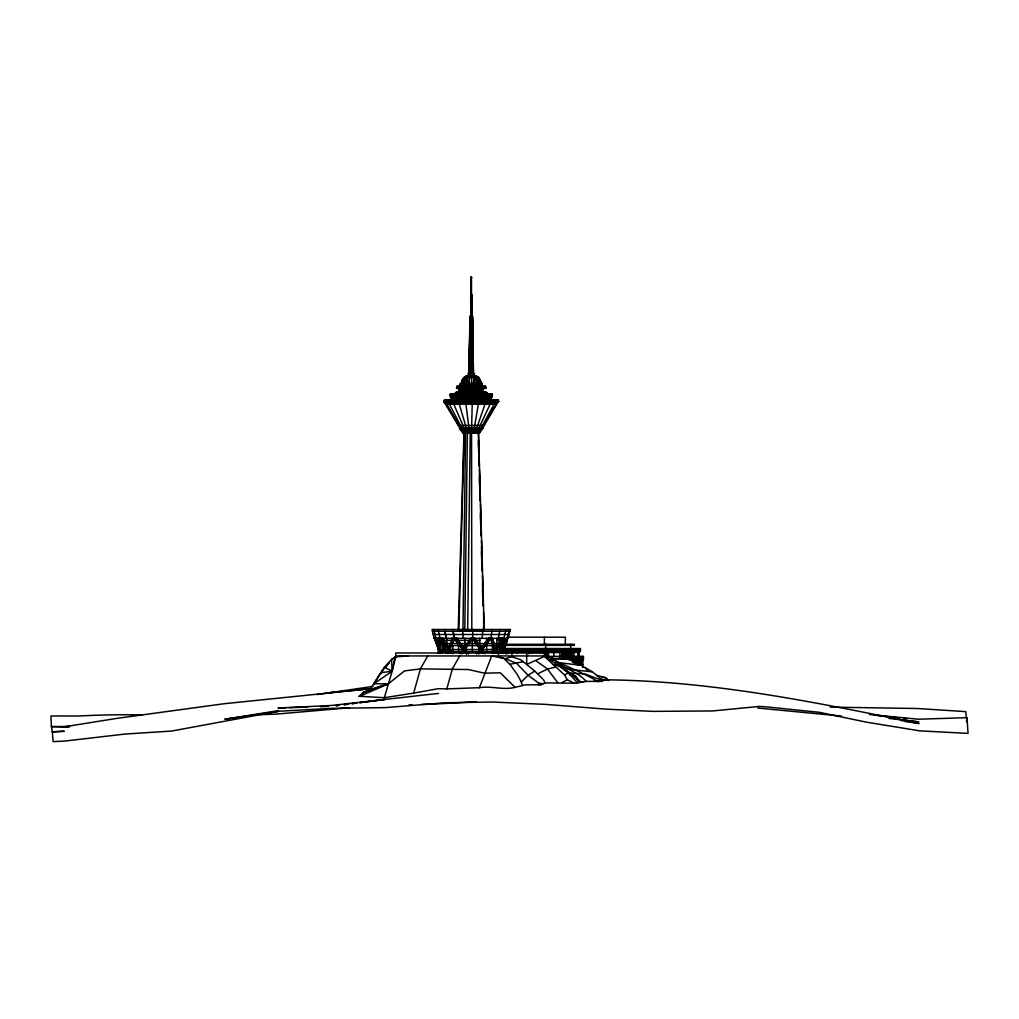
<?xml version="1.0" encoding="UTF-8"?>
<svg xmlns="http://www.w3.org/2000/svg" width="1019" height="1019" viewBox="0 0 1019 1019"><rect width="100%" height="100%" fill="white"/><g stroke="black" fill="none" stroke-linecap="round" stroke-linejoin="round"><path stroke-width="1.5" d="M470.714 373.782L471.071 277.372M470.167 356.726L470.268 345.861M468.141 377.017L470.141 375.336L470.638 316.399M462.129 653.396L472.689 638.289L472.803 629.5M469.772 356.726L470.294 316.399L469.67 373.782M467.39 432.948L464.779 630.099L462.97 629.971L465.581 432.451L464.295 432.451L458.817 629.971M469.249 370.674L469.199 373.782L470.154 316.399L469.466 356.726M468.562 375.387L464.613 377.017L477.835 377.017L473.478 375.336L472.485 316.399L469.963 316.399L468.969 375.336L468.969 373.642M470.014 316.399L469.02 375.336L464.766 377.017M502.711 653.306L502.978 639.537M503.322 645.154L503.424 639.55M503.59 653.396L503.641 650.848L502.762 650.67L501.832 653.306M504.125 650.389L503.883 638.289L505.933 629.5M504.048 653.37L504.341 638.289L503.004 638.149M469.071 383.322L469.097 382.303M463.963 432.451L458.219 629.971L462.97 629.971M472.294 399.728L471.555 431.572L471.81 629.971M467.148 402.722L467.161 399.728M468.855 402.722L468.867 399.728M470.561 402.722L470.587 399.728M438.832 652.071L439.176 638.34L440.909 638.149L440.361 650.67L440.17 640.951M439.38 653.396L440.042 638.289L438.081 629.5M466.677 383.322L466.727 382.303M469.097 382.112L469.16 381.119M966.483 721.643L966.98 717.656L918.323 719.223L869.385 714.51M482.191 638.263L482.879 629.5M464.588 383.322L464.664 382.303M469.173 380.928L469.262 379.985M472.485 428.298L473.886 427.942L473.198 431.929C469.606 431.827 473.822 422.337 472.154 432.833M462.944 383.322L463.046 382.303M470.982 432.833C469.886 422.274 473.453 431.852 469.912 431.929L469.453 427.942L469.912 432.833L471.16 432.833M567.736 654.02L566.118 654.669L566.679 653.217M461.874 383.322L461.989 382.303M461.671 383.322L461.798 382.303M460.524 399.728L460.601 402.722M462.142 399.728L462.218 402.722M463.747 399.728L463.823 402.722M465.365 399.728L469.415 431.572M461.441 383.322L461.569 382.303M466.74 382.112L466.855 381.119M469.275 379.794L469.39 378.928M505.933 653.778L506.8 652.81L507.87 653.561M506.125 653.778L506.583 652.912M528.313 653.778L528.95 652.912M498.304 645.6L495.871 649.32L496.546 649.574L495.132 649.498L490.941 638.289L492.164 629.5M464.689 382.112L464.855 381.119M469.415 378.762L469.542 377.973M498.355 638.263L500.036 629.5M606.534 680.093L599.389 681.023L601.911 681.342L586.842 681.367L575.417 683.189L545.203 682.908L540.962 684.781L525.142 684.87L515.092 687.366L500.342 672.82L484.356 673.164L468.371 669.534L420.427 668.884L404.441 670.922L388.456 683.8L369.591 689.634L362.84 692.805L359.147 696.27L384.329 697.722L392.111 671.292L394.913 656.924L408.071 655.943M466.88 380.928L467.071 379.985M463.072 382.112L463.288 381.119M469.581 377.82L469.734 377.145M454.614 399.728L454.792 402.722M456.028 399.728L456.194 402.722M457.429 399.728L457.595 402.722M458.83 399.728L458.423 401.384L467.403 431.572M462.015 382.112L462.269 381.119M370.088 689.799L362.84 692.805L369.591 689.634L373.82 683.762L392.111 671.292L395.78 656.72L395.78 652.988L545.471 652.988L545.471 656.478L568.335 672.807L577.314 682.781M507.22 638.263L509.462 629.5M461.811 382.112L462.066 381.119M461.594 382.112L461.849 381.119M473.669 431.572L479.147 399.728M473.962 402.722L474.077 399.728M475.656 402.722L475.771 399.728M477.351 402.722L477.452 399.728M467.097 379.794L467.339 378.928M384.329 697.722L413.676 693.086L420.427 668.884L427.738 655.943M413.676 693.086L438.297 688.678L446.819 688.882L452.385 668.884L459.709 655.943M464.893 380.928L465.161 379.985M472.281 377.043L471.912 375.336M475.045 432.833L476.637 427.942L475.287 431.929C471.619 431.559 477.784 422.554 474.319 432.833M469.772 377.017L470.714 375.336M448.309 645.613L448.36 650.389L450.449 653.396M446.819 688.882L479.376 687.698L491.68 655.956L505.195 658.643L516.62 663.356L528.046 675.266L540.962 684.781M449.838 399.728L449.252 401.384L450.092 402.722M450.946 399.728L450.36 401.384L451.188 402.722M452.041 399.728L451.455 401.384L452.283 402.722M453.137 399.728L452.551 401.384L465.658 431.572M463.339 380.928L463.67 379.985M501.386 653.294L503.259 647.969M503.755 646.568L506.723 638.149L508.354 638.34L434.069 638.34L435.852 638.149L442.042 653.294M505.207 643.728L507.182 638.149M502.303 653.37L507.628 638.289M502.736 653.396L503.641 650.848M462.957 380.928L463.301 379.985M467.39 378.762L467.683 377.973M528.339 653.51L529.625 652.822M468.778 432.833C465.836 422.477 471.453 431.674 467.772 431.929L466.613 427.942L467.772 432.833L467.836 431.572M462.308 380.928L462.69 379.985M438.552 638.34L437.813 638.365L438.998 638.149L439.138 645.154M465.212 379.794L465.568 378.928M462.116 380.928L462.499 379.985M500.431 653.294L502.596 647.969M504.316 643.753L507.207 638.149L504.94 643.728M501.03 653.306L502.66 649.32M505.755 642.505L506.902 639.69M504.66 646.696L507.513 639.69L504.418 649.574L504.15 648.135M461.9 380.928L462.295 379.985M446.105 653.37L453.162 638.149L448.347 648.135M446.666 653.294L447.812 650.644M447.596 653.396L454.079 638.289L452.996 629.5L454.066 638.263L466.307 653.905M448.182 653.306L449.303 650.67L450.755 652.784M440.692 638.149L440.055 638.289L448.143 649.6L449.888 649.32L454.678 638.149L452.563 638.289M446.526 399.728L445.787 401.384L446.832 402.722M447.239 399.728L446.513 401.384L447.545 402.722M447.965 399.728L447.239 401.384L448.271 402.722M448.678 399.728L447.952 401.384L464.307 432.833M439.189 647.969L439.214 649.32C436.731 649.765 439.749 649.765 438.297 648.135L438.807 650.848L434.858 639.69M475.606 431.572L485.936 401.384L485.464 399.728M480.599 402.722L480.79 399.728M482.165 402.722L482.356 399.728M483.719 402.722L483.91 399.728M446.64 404.212L444.36 401.384L445.176 399.728M445.469 399.728L444.653 401.384L445.812 402.722M445.762 399.728L444.934 401.384L460.333 427.942L463.378 431.572L462.664 431.929L459.493 428.298L462.893 432.833M463.734 379.794L464.167 378.928M467.746 377.82L468.078 377.145M477.109 432.833L479.287 428.298L478.14 428.298L476.281 432.833M479.554 432.833L482.547 427.942L459.824 427.942L443.711 401.384L444.73 399.728M463.378 379.794L463.836 378.928M538.605 684.87L539.484 683.239L543.152 683.685M381.042 673.686L383.972 668.273L387.271 665.127M465.632 378.762L466.052 377.973M483.49 425.458L487.171 418.822M488.649 416.16L490.126 413.51M491.604 410.848L493.069 408.186M462.766 379.794L463.25 378.928M478.752 432.833L479.783 432.833L479.287 431.572L482.344 427.942L498.074 401.384L497.234 399.728M462.575 379.794L463.085 378.928M482.624 427.942L497.501 402.722L444.934 402.722L443.876 401.384M462.371 379.794L462.881 378.928M359.643 696.321L388.456 683.8L373.82 683.762C379.807 674.234 385.717 663.662 394.913 656.924M477.261 431.572L491.451 401.384L490.814 399.728M463.862 428.298C465.785 426.757 468.422 432.285 465.861 431.929C461.225 424.312 466.549 429.445 465.861 432.833M491.871 653.294L494.47 649.32L490.292 638.149L492.343 638.34L497.985 653.37M492.597 653.37L502.482 638.289L503.896 638.34L493.973 653.396M499.934 643.116L502.367 639.384M373.82 683.762L383.972 668.273L386.507 666.426M486.598 402.722L487.49 401.384L486.853 399.728M487.91 402.722L488.814 401.384L488.177 399.728M489.235 402.722L490.126 401.384L489.502 399.728M480.357 428.298L477.567 431.572L478.51 431.929L481.223 428.298L480.357 428.298L477.898 432.833M464.256 378.762L464.779 377.973M500.062 640.633L501.768 638.149L500.265 638.149M459.964 653.739L470.854 638.149L474.676 638.289L484.751 653.37M461.9 653.841L464.116 650.67L466.587 653.841M568.577 653.306C568.729 657.166 569.761 650.657 568.627 654.873M466.142 377.82L466.638 377.145M463.352 378.762L463.951 377.973M476.484 653.739L488.661 638.149L490.916 638.289L478.713 653.905M476.841 653.79L488.954 638.289M484.84 653.739L481.898 649.32L490.916 638.289M463.174 378.762L463.798 377.973M496.597 653.396L495.642 650.848L496.024 648.135M465.721 377.82L466.256 377.145M479.643 430.362L481.579 427.942L482.955 428.298L479.732 431.929L478.675 431.572M481.962 428.298L479.057 432.833M462.983 378.762L463.607 377.973M479.197 431.929L482.165 428.298M491.54 402.722L492.623 401.384L491.859 399.728M492.534 402.722L493.616 401.384L492.852 399.728M493.514 402.722L494.61 401.384L493.833 399.728M479.427 431.929L482.089 427.942L479.045 431.572L479.427 432.833M482.114 427.942L479.057 431.572L482.242 427.942M479.554 431.929L482.637 428.298M479.287 431.572L482.891 428.298M461.747 428.298C463.428 426.948 466.727 432.069 464.307 431.929L462.053 427.942L463.772 430.362M469.441 432.833L462.664 432.833L462.715 431.929L479.427 431.572L480.917 429.763M479.376 431.572L482.42 427.942M496.915 402.722L498.087 401.384M497.208 402.722L498.38 401.384L497.552 399.728M495.107 402.722L496.291 401.384L495.451 399.728M495.693 402.722L496.89 401.384L496.049 399.728M496.291 402.722L497.476 401.384L496.635 399.728M464.893 377.82L465.505 377.145M498.418 401.384L497.119 403.206L445.328 403.206L444.029 401.384L444.883 399.728L444.029 401.384L445.227 402.722M497.348 402.722L498.724 401.384L497.705 399.728M464.588 377.82L465.237 377.145M474.663 377.043L475.72 375.947L477.669 377.017M466.74 377.017L469.657 375.336M522.339 685.418L521.32 681.978L528.046 675.266L534.771 671.113L543.573 679.775L545.025 682.921M460.282 428.298L461.263 427.942L464.053 431.572L463.237 431.929L460.282 428.298L463.607 431.572L463.237 432.833M464.065 377.82L464.766 377.145M463.912 377.82L464.626 377.145M389.309 663.178L384.8 667.458L392.111 671.292L391.551 659.14M463.734 377.82L464.473 377.145M459.493 428.298L460.206 427.942L447.392 405.537M462.715 431.929L459.62 428.298M464.002 647.969L464.116 650.67M567.112 654.784L568.449 653.217M465.632 377.017L469.262 375.336M481.898 649.32L479.936 649.32L472.472 638.149L465.059 649.32L462.855 649.498L454.079 638.289L456.321 638.149L468.511 653.739M575.073 652.427L576.244 651.51M465.365 377.017L468.154 375.502M464.906 377.017L467.848 375.502L475.504 376.049M467.084 376.342L467.861 375.833M544.401 652.988L544.401 656.44L564.628 675.011L568.335 672.807M562.029 682.615L567.252 679.724L574.015 683.074M505.195 658.643L511.92 656.733L520.722 659.739L526.696 664.452L544.401 656.44M359.147 696.27L361.197 695.2M538.121 673.623L547.521 668.999L555.826 667.101M567.965 653.306L568.666 653.179M362.84 692.805L388.456 683.8M548.044 652.427L550.655 651.51M551.89 651.51L544.464 652.427L542.579 651.51M551.304 652.427L553.928 651.51M554.591 652.427L557.202 651.51M556.349 652.427L558.972 651.51M562.488 651.51L560.284 652.427M563.367 652.427L565.978 651.51M563.774 652.427L566.386 651.51M565.074 652.427L567.685 651.51M565.481 652.427L568.092 651.51M566.793 652.427L569.812 651.51M568.513 652.427L571.124 651.51M568.92 652.427L571.532 651.51M570.207 652.427L572.818 651.51M570.615 652.427L573.226 651.51M572.028 652.427L575.047 651.51M573.799 652.427L576.41 651.51M574.207 652.427L576.818 651.51M575.506 652.427L578.117 651.51M578.525 651.51L575.913 652.427L561.698 652.427M369.591 689.634L371.859 688.933M523.346 661.675L509.895 664.299L503.972 658.516L498.469 656.733L498.469 652.988M440.081 638.34L442.208 638.149L448.959 647.969M439.864 647.969L438.718 648.746L439.495 650.848L434.935 639.69M440.412 649.32L438.692 649.574L439.558 649.498M566.895 653.179L566.093 654.058L567.137 654.873M141.921 714.956A829.772 829.759 0 0 0 79.304 716L50.95 715.962L51.37 726.585L63.318 726.967L116.981 718.357L224.078 703.734L371.782 688.602L330.678 692.551M278.493 710.612L224.83 719.223L278.251 711.479M546.579 657.179L549.776 656.682C559.482 661.522 564.348 672.948 575.06 675.903L580.779 682.373M515.092 687.366C503.297 690.372 491.336 685.685 479.376 687.698M317.126 694.538L373.094 686.398M348.715 704.091L343.989 704.689L347.212 704.295M356.561 703.072L351.848 703.683L356.688 703.072M359.707 702.664L384.851 699.429M359.834 702.664L385.093 699.429M434.82 638.289L434.056 638.365L432.056 629.5L510.392 629.5L507.984 638.34M506.596 652.81L507.258 652.822M528.976 652.81L529.842 652.937M380.571 672.706L392.111 671.292M593.669 681.329L601.911 681.342M438.527 693.404L331.672 705.454L277.996 708.039L285.855 707.785M602.305 677.737L605.159 677.469L608.661 680.501M63.318 726.967L69.598 726.458M51.37 726.585L69.381 726.458M349.479 707.734L276.34 714.115L259.488 714.663M63.063 726.967L69.356 726.662M52.3 731.833L64.057 731.273L52.3 731.833L51.561 726.585M289.001 707.683L307.853 707.071M320.425 706.664L328.284 706.409M558.004 665.904L561.214 665.815C566.22 672.515 574.741 674.998 579.047 682.373M460.422 393.207L464.167 393.194L464.167 394.697M467.976 388.456L461.187 388.456M470.74 277.372L471.708 277.372M467.759 373.642L474.676 373.642M468.562 375.336L473.873 375.336M475.797 375.833L466.651 375.833L467.785 377.043M465.594 376.342L476.854 376.342M460.028 383.322L482.42 383.322M460.41 384.138L482.038 384.138M460.028 384.443L482.42 384.443M460.486 385.131L481.949 385.131M456.448 387.437L485.999 387.437M456.448 388.456L485.999 388.456M459.314 389.411L482.84 389.411M456.448 391.691L485.999 391.691M455.302 392.646L487.146 392.646M455.302 393.207L487.146 393.207M455.302 394.697L487.146 394.697M449.85 395.143L492.585 395.143M450.245 395.958L492.202 395.958M450.22 396.977L492.215 396.977M444.577 399.728L497.858 399.728M443.711 401.384L498.724 401.384M446.042 404.212L496.406 404.212M458.384 425.458L484.063 425.458M466.473 428.298L467.874 428.298M469.415 428.298L470.905 428.298M475.453 428.298L476.816 428.298M463.862 630.035L484.216 629.971L478.471 432.451L470.256 432.451L467.645 629.971L468.536 630.035M471.822 432.833L473.198 432.833L473.134 431.572M473.517 432.833L478.51 432.833L495.591 401.384L494.826 399.728M470.498 432.948L465.581 432.948L465.581 431.572M432.515 631.258L509.933 631.258M433.355 634.493L509.067 634.493M507.309 637.193L565.341 637.193L565.341 644.288M443.685 640.378L479.796 640.378M496.762 640.378L499.361 640.378M442.399 643.549L450.462 643.549M451.659 643.549L492.419 643.549M493.858 643.549L499.361 643.549L499.361 638.263M505.895 644.288L574.385 644.288L574.385 645.358L500.036 645.358M442.399 645.613L445.252 645.613L445.252 651.587M478.319 645.613L446.844 645.613L446.844 638.263M479.796 645.613L500.036 645.613M500.316 648.517L580.435 648.517L580.435 651.51L500.316 651.51M442.399 649.536L448.309 649.536M449.825 649.536L462.601 649.536M481.159 649.536L500.036 649.536M500.087 650.02L580.435 650.02M500.087 650.593L503.093 650.593M448.309 651.587L442.399 651.587L442.399 638.263M449.825 651.587L479.503 651.587M479.796 651.587L492.419 651.587L492.419 638.263M496.762 651.587L500.036 651.587L500.036 638.263M549.101 651.905L549.903 651.905M550.324 651.905L551.126 651.905M552.362 651.905L553.164 651.905M554.094 651.905L554.896 651.905M555.635 651.905L556.438 651.905M557.406 651.905L558.208 651.905M559.164 651.905L559.966 651.905M560.921 651.905L561.724 651.905M564.411 651.905L565.214 651.905M566.131 651.905L566.933 651.905M567.838 651.905L568.64 651.905M569.57 651.905L570.373 651.905M571.264 651.905L572.067 651.905M573.073 651.905L573.875 651.905M574.843 651.905L575.646 651.905M576.563 651.905L577.365 651.905M456.92 652.338L462.524 652.338L462.524 651.587M500.864 652.427L501.998 652.427M504.023 652.427L505.22 652.427L505.22 651.51M505.449 652.427L508.506 652.427L508.506 651.51M527.6 652.427L523.753 651.51M527.829 652.427L530.759 652.427L530.759 651.51L532.733 652.427M395.78 655.943L544.401 655.943M544.77 656.427L583.441 656.274L583.441 659.713L569.443 659.713M569.201 657.994L583.441 657.994M577.582 664.605L582.779 664.605M830.268 707.122L917.393 708.511L965.808 711.631L966.343 718.344M463.811 393.194L467.887 393.207L467.887 394.697M568.602 672.96L585.021 673.992L601.732 680.259M601.185 679.788C708.765 680.297 814.181 701.938 919.087 723.528L905.292 721.528M582.741 681.851L580.231 682.08M901.471 720.688L906.209 720.993M910.948 721.299L918.832 721.809L888.976 718.433M602.662 680.106L592.434 671.89L581.008 665.267L555.431 662.261M757.805 708.039L841.477 716.077M553.19 664.757L556.909 665.152M592.434 671.89L573.595 669.814L564.169 667.7L558.336 664.464M568.373 653.179C570.767 654.886 567.57 654.937 566.666 653.179M568.704 654.911L566.87 653.204M874.073 715.121L880.365 715.835M883.498 716.179L889.791 716.892M892.937 717.249L899.217 717.962M903.929 718.484L907.076 718.841M544.07 655.943L549.776 656.682L552.209 659.828M472.154 316.399L472.918 375.336L474.676 375.502M569.443 674.591L572.64 675.075L563.634 668.349M473.262 375.336L477.07 377.017M502.787 649.32L503.666 649.498M503.182 638.149L503.87 638.289M502.482 638.289L495.361 647.969L491.68 638.149L492.343 638.34M502.049 649.32L502.915 649.498M502.1 650.67L502.966 650.848M596.828 675.457L605.159 677.469L608.012 680.03M494.47 649.32L495.132 649.498M495.642 650.848L494.979 650.67L495.96 653.306M553.304 660.121L555.495 660.707M470.995 277.372L470.88 316.399L470.663 294.886L471.848 294.886L472.459 375.336L474.752 377.017M474.523 375.502L477.529 377.017M474.141 375.502L476.816 377.017M598.191 681.66C583.505 672.909 567.481 666.923 552.171 659.229M473.771 375.502L476.077 377.017M543.356 651.51L545.241 652.427M540.541 651.51L542.414 652.427M539.764 651.51L541.637 652.427L543.611 652.427L543.611 651.51M537.357 651.51L539.229 652.427M536.58 651.51L538.452 652.427L540.427 652.427L540.427 651.51M534.007 651.51L535.879 652.427M530.071 651.51L531.956 652.427L533.931 652.427L533.931 651.51M527.689 651.51L529.562 652.427M526.403 652.427L520.633 651.51M521.41 651.51L523.282 652.427M516.862 652.427L511.016 651.51M514.2 651.51L516.085 652.427L518.06 652.427L518.06 651.51M513.665 652.427L507.857 651.51M508.634 651.51L510.506 652.427M505.424 651.51L507.309 652.427M581.008 665.267L569.583 659.433L550.731 658.592L583.097 657.994M558.514 664.477L561.214 665.815L559.011 664.503M572.64 675.075L569.354 673.317L575.06 675.903L579.684 682.08M569.646 659.522L569.646 656.427M474.676 638.289L481.261 648.135L480.841 650.67L482.598 653.306M474.332 375.833L475.045 376.342M536.096 660.86L547.521 668.999L557.724 682.679M534.771 671.113L526.696 664.452L526.696 652.988M558.45 663.471C567.545 669.649 578.601 672.769 586.282 681.469M477.975 377.145L478.701 377.82M477.809 377.145L478.522 377.82M477.669 377.145L478.37 377.82M477.198 377.145L477.847 377.82M481.223 428.298L478.51 431.929M476.93 377.145L477.554 377.82M444.373 401.384L445.558 402.722M461.594 429.763L463.161 431.572M460.206 427.942L463.288 431.572M459.811 428.298L462.893 431.929M459.977 428.298L463.021 432.833M478.828 377.973L479.452 378.762M460.486 428.298L463.39 431.929M476.191 377.145L476.726 377.82M478.65 377.973L479.261 378.762M456.092 638.289L468.218 653.79M585.403 667.802L587.262 670.196M478.497 377.973L479.096 378.762M460.906 428.298L463.683 432.833M509.895 664.299L516.926 673.967L521.32 681.978M479.287 428.298L476.281 431.929L478.14 428.298M477.962 377.973L478.522 378.762M449.888 649.32L452.92 653.739M441.571 638.289L451.926 653.37M443.252 641.868L445.812 645.6M477.656 377.973L478.191 378.762M472.714 638.289L482.802 653.396M440.896 640.633L442.526 643.116M441.036 642.021L442.666 644.505M462.702 428.298L464.995 432.833M472.587 375.833L473.185 377.017M479.554 378.928L480.076 379.794M476.816 377.973L477.274 378.762M479.363 378.928L479.86 379.794M474.829 377.145L475.223 377.82M479.185 378.928L479.682 379.794M564.628 675.011L567.252 679.724M478.612 378.928L479.07 379.794M497.399 399.728L498.266 401.384M478.28 378.928L478.713 379.794M475.121 431.572L475.287 432.833M465.084 428.298L466.727 432.833M477.351 378.928L477.733 379.794M475.287 377.973L475.631 378.762M480.153 379.985L480.548 380.928M434.973 638.289L441.138 653.37M479.936 379.985L480.318 380.928M479.758 379.985L480.127 380.928M495.871 649.32L497.348 653.294M479.134 379.985L479.478 380.928M435.712 638.149L438.195 645.154L435.814 639.537L437.24 643.728M439.66 649.32L441.061 653.294M438.221 646.53L439.214 649.32M435.317 639.69L437.801 646.734M473.236 377.145L473.453 377.82M475.682 378.928L475.962 379.794M477.796 379.985L478.077 380.928M966.98 717.656L968.05 733.4L919.635 730.84L866.201 722.127L819.493 712.345L766.071 706.855L759.359 706.422L712.638 710.944L652.504 711.377L605.795 709.122L545.649 704.384L492.228 702.015L445.52 702.766L385.386 707.606L331.952 708.358L278.531 711.262L171.676 731.056L124.968 734.062L64.834 741.055L53.128 741.628L52.351 731.833M471.326 375.387L471.491 377.017M480.599 381.119L480.853 382.112M480.369 381.119L480.624 382.112M480.178 381.119L480.42 382.112M433.788 629.5L435.979 638.263M473.491 377.973L473.669 378.762M479.529 381.119L479.758 382.112M476 379.985L476.204 380.928M478.115 381.119L478.306 382.112M473.708 378.928L473.86 379.794M476.23 381.119L476.37 382.112M473.873 379.985L474.001 380.928M480.879 382.303L480.993 383.322M480.65 382.303L480.764 383.322M480.446 382.303L480.56 383.322M479.783 382.303L479.885 383.322M478.319 382.303L478.408 383.322M474.013 381.119L474.09 382.112M476.382 382.303L476.446 383.322M462.601 629.5L463.097 638.263M503.093 639.69L503.335 645.32M502.673 643.893L502.851 648.097M502.24 639.55L502.826 653.294M501.565 638.149L502.214 653.306M471.491 377.145L471.517 377.82M474.09 382.303L474.128 383.322M471.53 377.973L471.555 378.762M478.421 432.451L479.363 465.823M479.452 468.995L480.357 500.775M480.446 503.959L481.35 535.739M481.49 540.503L482.344 570.704M482.484 575.468L483.337 605.668M483.516 612.024L484.038 629.971M478.433 440.386L479.159 465.823L478.408 441.979M479.427 475.351L480.153 500.775M480.458 511.907L481.146 535.739M481.452 546.859L482.14 570.704M482.496 583.416L483.133 605.668M483.541 619.96L483.821 629.971M479.427 478.535L480.051 500.775M480.446 515.079L481.019 535.739M481.452 551.636L481.987 570.704M482.509 589.772L482.955 605.668M483.528 626.316L483.63 629.971M471.555 378.928L471.58 379.794M438.565 638.289L438.679 643.893M438.119 638.289L438.246 645.32M438.297 648.135L438.399 653.37M473.478 375.336L472.434 316.399L473.236 373.782M471.58 379.985L471.593 380.928M472.294 316.399L473.058 367.579M472.306 335.009L472.689 367.579M471.593 381.119L471.606 382.112M471.899 373.782L471.453 277.372M471.606 382.303L471.619 383.322M582.779 659.713L582.779 667.47M582.32 659.713L582.32 664.605M581.874 659.713L581.874 664.605M581.429 659.713L581.429 664.605M580.524 659.713L580.448 664.605M580.066 650.02L504.583 650.02M580.091 659.713L579.951 664.605M579.594 659.713L579.556 664.605M579.11 651.51L579.11 657.179M578.741 651.51L578.741 657.179M578.703 659.713L578.779 664.605M578.575 659.713L578.575 664.605M578.346 659.713L578.346 664.605M578.193 659.713L578.193 663.382M577.837 659.713L577.837 664.605M577.722 651.51L577.722 657.179M576.958 659.713L577.021 663.382M576.83 659.713L576.83 663.382M576.092 659.713L576.092 663.382M575.136 659.713L575.2 663.382M575.009 659.713L575.009 663.382M574.627 659.713L574.767 663.382M574.27 659.713L574.27 663.382M573.837 651.51L573.926 657.051M573.43 659.713L573.366 662.159M573.238 659.713L573.238 662.159M572.996 659.713L572.996 662.159M572.5 659.713L572.5 662.159M572.13 651.51L572.207 657.051M570.844 652.427L570.844 657.051L570.767 651.51M570.64 644.288L570.64 647.969M570.36 651.51L570.436 657.051M569.939 652.873L569.939 655.217M569.596 652.873L569.659 655.217M568.538 651.51L568.538 657.051M568.067 652.873L568.182 655.217M567.952 652.873L567.952 655.217M567.417 652.873L567.417 655.217M567.137 652.873L567.137 655.217M566.844 651.51L566.844 657.051M565.532 651.51L565.532 657.051M565.125 651.51L565.125 657.051M563.813 651.51L563.813 657.051M563.405 651.51L563.405 657.051M562.106 651.51L562.106 657.051M561.698 651.51L561.698 657.051M559.89 657.14L559.89 652.517L548.426 652.517L548.426 656.631M553.776 652.517L553.776 656.631M547.687 652.427L547.687 657.051M547.56 648.517L547.611 657.051M547.127 651.51L547.127 657.179M546.872 652.427L546.872 657.051M546.783 651.51L546.757 657.179M546.375 651.51L546.375 657.051M546.35 651.51L546.35 657.179M546.12 651.51L546.12 657.179M545.802 644.288L545.802 645.358M545.738 651.51L545.738 657.179M545.649 644.288L545.649 647.969M545.662 651.51L545.598 657.051M544.363 637.193L544.363 644.288M542.834 651.51L542.834 652.427M539.65 651.51L539.65 652.427M537.077 651.51L537.077 652.427L533.23 651.51L533.154 652.427M536.3 651.51L536.3 652.427M526.823 651.51L526.823 652.427M523.702 651.51L523.702 652.427M517.283 651.51L517.283 652.427M511.92 652.988L511.92 656.733M510.927 651.51L510.927 652.427M499.361 645.613L499.361 651.587M496.762 638.263L496.762 649.536M492.202 395.143L492.202 393.869L450.245 393.869L450.245 395.143M492.05 396.977L450.398 396.977M491.706 393.869L491.706 395.143M491.273 393.869L491.273 395.143M491.285 397.41L491.285 398.709L451.162 398.709L451.162 397.41M490.814 397.41L490.814 398.709M489.795 393.869L489.833 396.353M488.967 393.869L488.967 395.143M489.005 397.41L489.005 398.709M486.649 393.869L486.649 395.143M486.636 638.263L486.636 651.587M486.369 393.207L486.369 394.697M486.012 393.207L486.012 394.697M485.974 397.41L485.974 398.709M485.694 393.207L485.694 394.697M485.617 387.437L485.617 386.163L456.83 386.163L456.83 387.437M485.273 386.163L485.273 387.437M484.649 393.207L484.649 394.697M483.974 386.163L483.974 387.437M482.84 388.456L482.84 391.691M482.305 388.456L482.305 391.691M482.369 393.207L482.446 395.143M481.949 384.443L481.949 387.233M481.949 397.41L481.949 398.709M481.694 384.443L481.809 387.437M481.77 388.456L481.77 391.691M480.879 388.456L480.879 391.691M480.726 384.443L480.726 387.233M479.974 388.456L479.974 391.691M479.796 638.263L479.796 649.536L465.263 649.536L465.263 651.587M479.325 393.207L479.325 394.697M479.108 384.443L479.108 387.233M478.917 386.163L478.917 387.437M478.624 388.456L478.624 391.691M477.593 388.456L477.593 391.691M477.465 393.869L477.465 395.143M477.198 397.41L477.198 398.709M476.956 384.443L476.956 387.233M476.179 388.456L476.179 391.691M475.733 393.207L475.733 394.697M475.504 386.163L475.504 387.437M474.765 388.456L474.765 391.691M474.408 384.443L474.408 387.233M474.485 431.572L474.485 432.833M473.478 373.642L473.427 375.336M473.236 388.456L473.236 391.691M472.918 373.642L472.918 375.336M472.459 373.642L472.459 375.336M472.383 638.263L472.306 651.587M472.064 393.869L472.064 395.143M472.052 396.977L472.026 398.709M471.657 277.372L470.727 277.372M471.822 294.886L471.835 316.399M471.657 384.443L471.797 387.437M471.695 388.456L471.695 391.691M471.835 393.207L471.835 394.697M471.237 277.372L471.313 375.336L471.313 373.642M470.154 388.456L470.154 391.691M470.256 431.572L470.256 432.948M470.141 373.642L470.141 375.336M468.855 384.443L468.855 387.233M468.6 388.456L468.6 391.691M468.434 431.572L468.434 432.833M468.052 386.163L468.052 387.437M466.957 388.456L466.957 391.691M466.804 397.41L466.804 398.709M466.6 393.869L466.6 395.143M466.231 384.443L466.231 387.233M465.683 388.456L465.683 391.691M464.881 638.263L464.881 645.613M464.524 386.163L464.524 387.437M464.409 388.456L464.409 391.691M463.938 384.443L463.938 387.233M463.135 388.456L463.135 391.691M462.142 384.443L462.142 387.233M462.142 388.456L462.142 391.691M461.887 397.41L461.887 398.709M461.454 386.163L461.454 387.437M461.148 388.456L461.148 391.691M460.97 384.443L460.97 387.233M460.932 393.207L460.932 394.697M460.741 384.443L460.741 387.233M460.486 384.443L460.486 387.233M460.499 388.456L460.499 391.691M459.849 388.456L459.849 391.691M459.594 391.691L459.544 388.456L459.454 391.691M459.314 388.456L459.314 391.691M459.047 386.163L459.047 387.437M458.626 645.613L458.626 651.587M458.41 393.207L458.41 394.697M457.811 638.263L457.811 640.378M457.811 643.549L457.811 645.613M457.467 386.163L457.467 387.437M457.607 397.41L457.607 398.709M457.136 651.587L457.136 652.338M456.983 393.869L456.983 395.143M456.741 393.207L456.741 394.697M456.423 393.207L456.423 394.697M456.066 393.207L456.066 394.697M455.786 393.869L455.786 395.143M454.245 397.41L454.245 398.709M453.468 393.869L453.468 395.143M452.844 645.613L452.844 651.587M452.64 393.869L452.627 395.143M452.054 397.41L452.054 398.709M451.634 397.41L451.634 398.709M451.659 638.263L451.659 640.378M451.175 393.869L451.175 395.143M450.742 393.869L450.742 395.143M443.685 638.263L443.685 651.587M476.242 701.658A1664.396 1664.384 86.7 0 1 421.28 704.435M412.084 704.728A1664.396 1664.384 86.7 0 1 409.027 704.804M568.908 653.841C569.43 656.962 570.487 651.638 568.908 653.841M339.276 705.301L336.143 705.708L339.314 705.301M570.156 652.873L565.418 652.873L565.418 655.217L570.156 655.217L570.156 652.873M463.021 431.572L460.626 428.859L463.059 431.572M446.195 638.263L444.641 629.5L446.182 638.263M576.588 663.382L576.588 659.713L576.448 663.382M461.48 395.143L461.48 393.869L461.441 395.143"/></g></svg>
